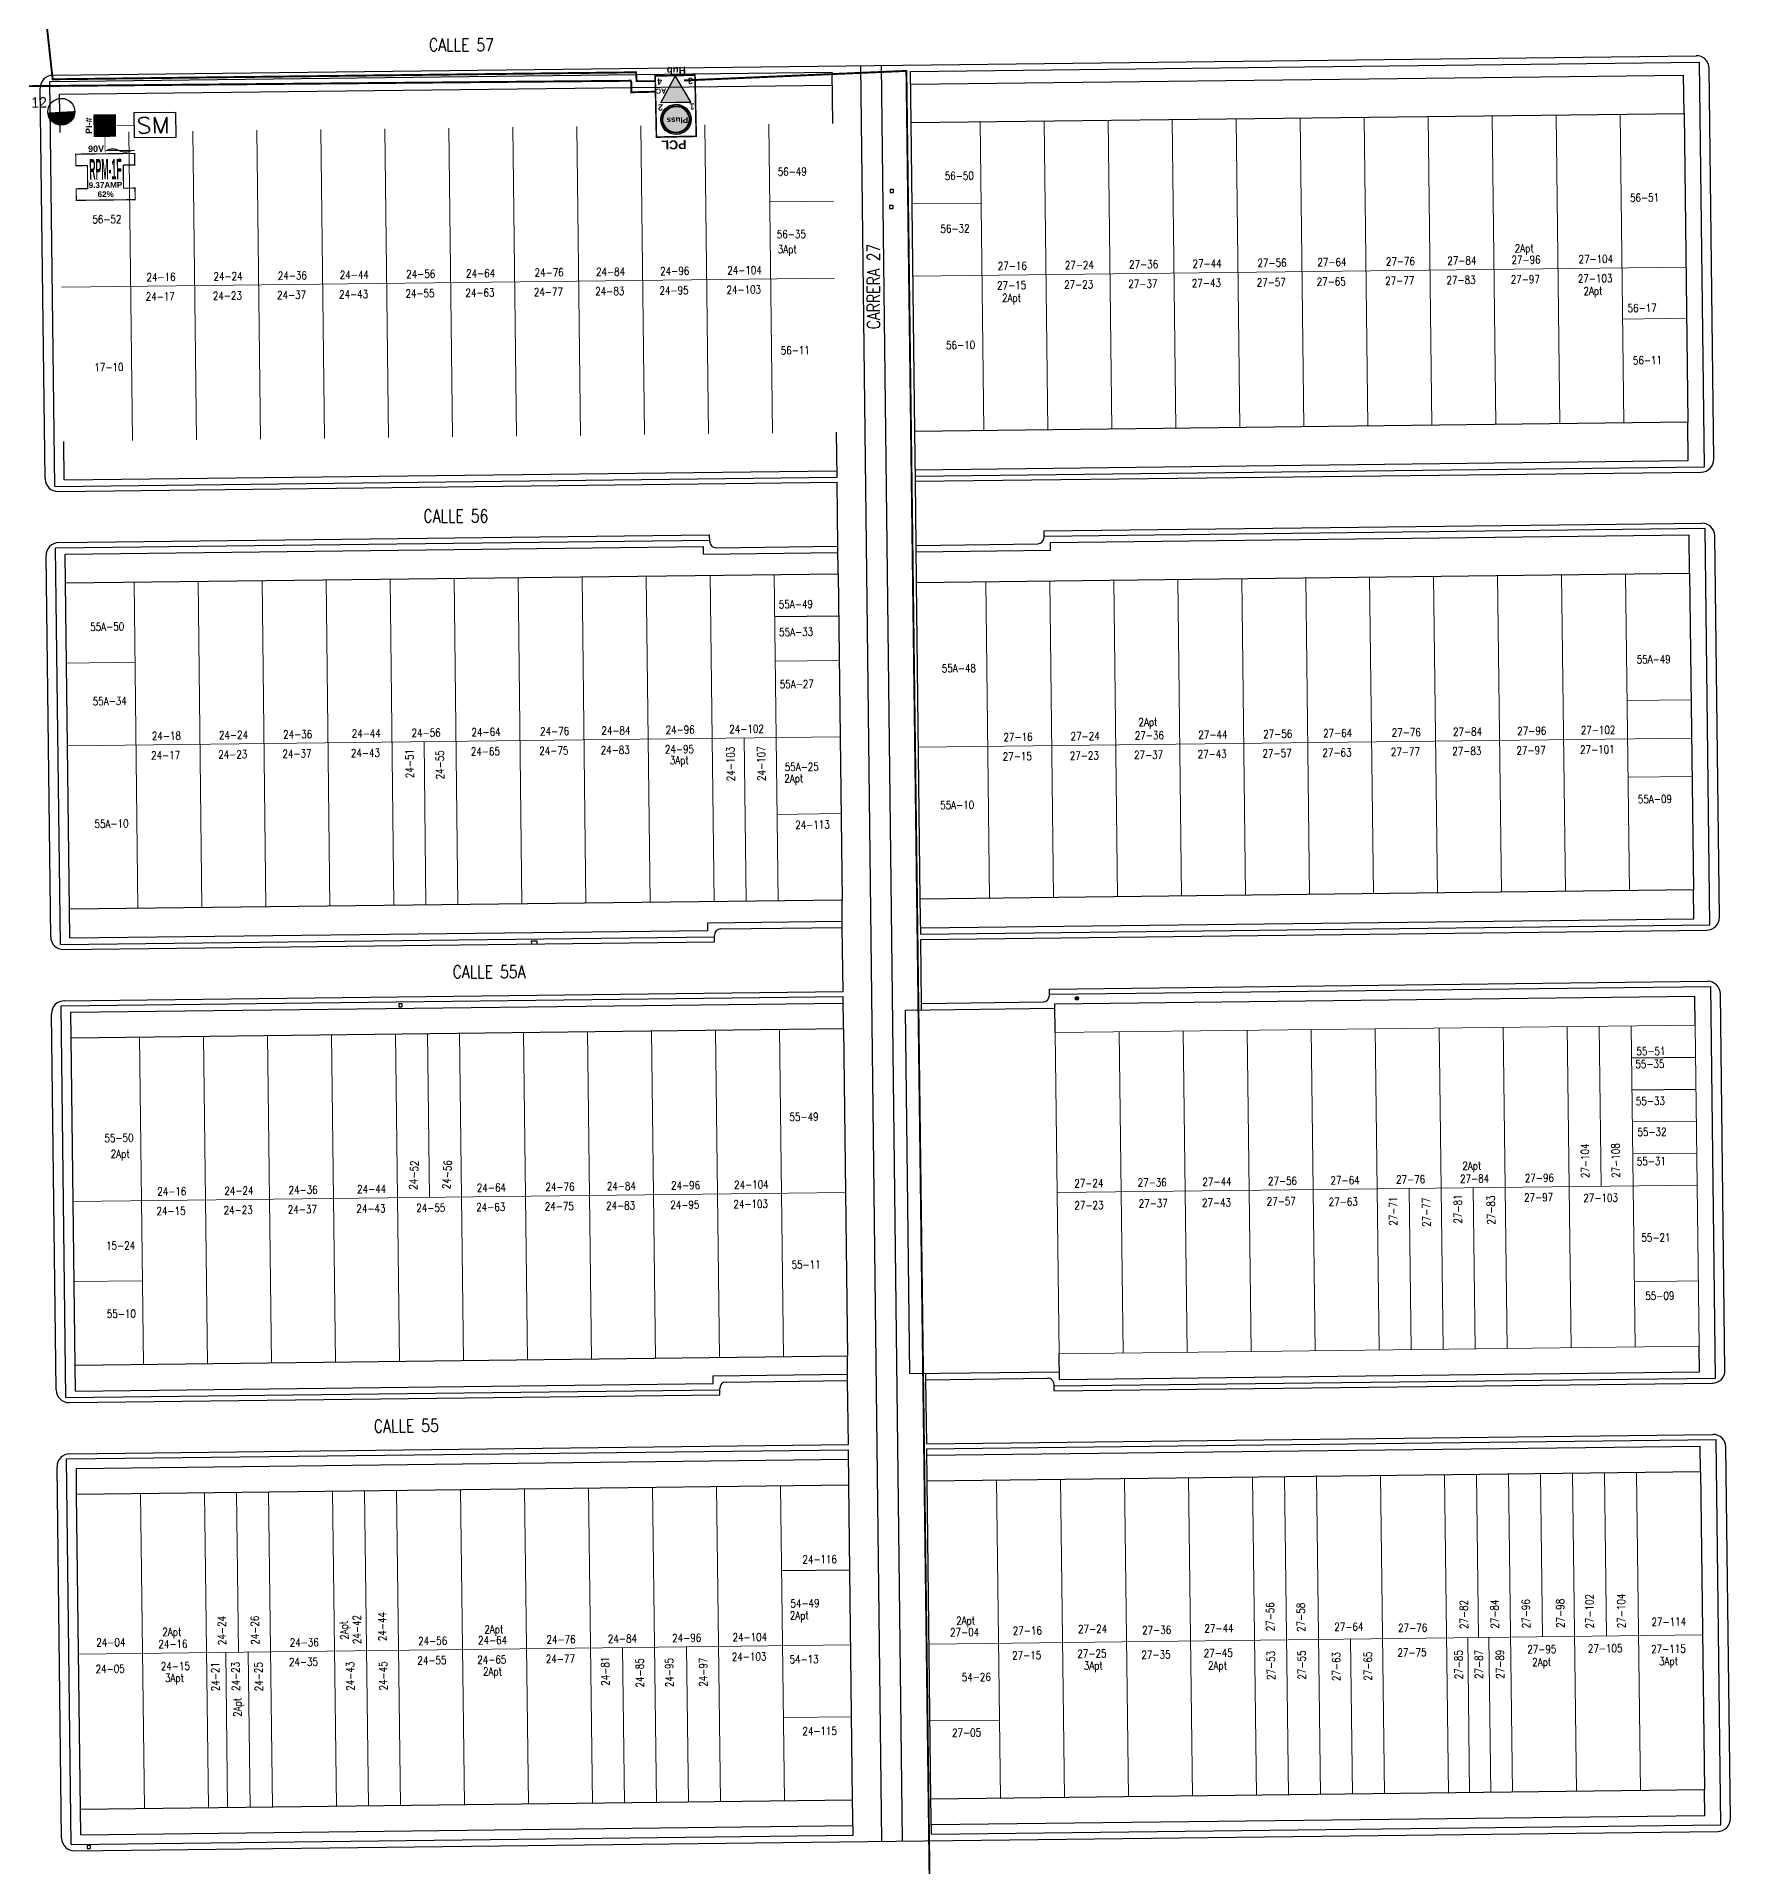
# Model space of a CAD drawing. Header units: millimetres. Extents: x 1022434 to 1024646, y 1272610 to 1274311.
# Drawn here: x 1024056.8 to 1024321.4, y 1273112.5 to 1273398.4 of the extents above; entities that cross this region are included whole.
import ezdxf
from ezdxf.enums import TextEntityAlignment as Align

# ---------------------------------------------------------------- set-up
doc = ezdxf.new("R2010")
doc.units = ezdxf.units.MM
doc.header["$MEASUREMENT"] = 0
doc.linetypes.add('ACAD_ISO12W100', pattern=[21, 12, -3, 0, -3, 0, -3])
for name, color, linetype, lineweight in [('CAB_AER_500', 3, 'Continuous', 25), ('NOMENCLATURA', 23, 'Continuous', 0), ('Planimetria_Varios', 251, 'Continuous', 0), ('RO_CLARO', 2, 'Continuous', 25)]:
    doc.layers.add(name, color=color, linetype=linetype, lineweight=lineweight)
for name, color, linetype in [('DISP_ACOP', 7, 'Continuous'), ('DISP_FUENTE', 7, 'Continuous'), ('NOMEN', 251, 'Continuous'), ('PLANIMETRIA', 8, 'Continuous')]:
    doc.layers.add(name, color=color, linetype=linetype)
doc.layers.add('LOGO_CLARO', color=7, linetype='Continuous', true_color=0xe00000)
doc.styles.add('ARIAL', font='')
doc.styles.add('CALLE', font='simplex.shx', dxfattribs={"width": 0.8, "height": 2})
doc.styles.add('NOMEN', font='simplex.shx', dxfattribs={"width": 0.8, "height": 1.25})
doc.styles.add('ROMANS', font='ROMANS.shx', dxfattribs={"height": 5})
doc.styles.add('style1', font='')
doc.styles.get('ARIAL').set_extended_font_data('Arial', bold=True)
doc.styles.get('style1').set_extended_font_data('Arial Rounded MT Bold')

# ---------------------------------------------------------------- blocks, each defined once
blk = doc.blocks.new('ARBOL')
for p, q in [((-0.2, -0.19), (0.2, 0.19)), ((0.19, -0.2), (-0.19, 0.2))]:
    blk.add_line(p, q)
blk.add_circle((0, 0), 0.275)
blk = doc.blocks.new('CAJA')
for p, q in [((-0.24, 0.25), (-0.24, -0.25)), ((-0.24, 0.25), (0.26, 0.25)), ((0.26, 0.25), (0.26, -0.25)), ((-0.24, -0.25), (0.26, -0.25))]:
    blk.add_line(p, q)
blk = doc.blocks.new('ALCANTAR')
for p, q in [((0, 0.5), (0, 0)), ((0, 0.5), (0.85, 0.5)), ((0.85, 0.5), (0.85, 0))]:
    blk.add_line(p, q)
blk = doc.blocks.new('RO_CLARO')
at = {"layer": 'LOGO_CLARO'}
h = blk.add_hatch(color=5, dxfattribs=at)
edge = h.paths.add_edge_path()
edge.add_arc((3.11, 6.86), 2.04, 0, 360)
at = {"layer": 'RO_CLARO'}
h = blk.add_hatch(color=2, dxfattribs=at)
edge = h.paths.add_edge_path()
edge.add_ellipse((3.11, 6.86), major_axis=(-1.67, 1.67), ratio=1, start_angle=0, end_angle=360)
edge = h.paths.add_edge_path(flags=16)
edge.add_ellipse((3.11, 6.86), major_axis=(-1.52, 1.52), ratio=1, start_angle=0, end_angle=360)
blk.add_hatch(color=253, dxfattribs=at).paths.add_polyline_path([(3.08, 4.24), (0.73, 4.24), (3.11, 0.12), (5.43, 4.24)])
at = {"layer": 'LOGO_CLARO', "color": 5}
for major_axis in [(-1.52, 1.52), (-1.44, 1.44)]:
    blk.add_ellipse((3.11, 6.86), major_axis=major_axis, ratio=1, start_param=-0.783211, end_param=5.499974, dxfattribs=at)
at = {"layer": 'RO_CLARO', "color": 12, "true_color": 0xe00000}
for p, q in [((3.11, 0.12), (0.73, 4.24)), ((0.73, 4.24), (3.08, 4.24)), ((3.08, 4.24), (5.43, 4.24)), ((5.43, 4.24), (3.11, 0.12))]:
    blk.add_line(p, q, dxfattribs=at)
at = {"layer": 'RO_CLARO', "color": 2, "const_width": 0.25}
blk.add_lwpolyline([(6.22, 0), (6.22, 9.56), (0, 9.56), (0, 0)], close=True, dxfattribs=at)
at = {"layer": 'RO_CLARO', "color": 2, "const_width": 0.05}
blk.add_lwpolyline([(5.43, 4.24), (0.73, 4.24), (3.11, 0.12), (5.43, 4.24)], dxfattribs=at)
at = {"layer": 'RO_CLARO', "color": 5}
blk.add_circle((3.11, 6.86), 2.15, dxfattribs=at)
blk.add_ellipse((3.11, 6.86), major_axis=(-1.67, 1.67), ratio=1, start_param=-0.783211, end_param=5.499974, dxfattribs=at)
at = {"char_height": 1, "width": 0.8851, "attachment_point": 2, "style": 'style1'}
for s, insert in [('1', (0.56, 5.41)), ('2', (5.5, 5.43)), ('3', (0.73, 1.39)), ('4', (5.54, 1.39))]:
    blk.add_mtext(s, dxfattribs=dict(at, insert=insert))
at = {"layer": 'LOGO_CLARO', "color": 2, "linetype": 'ACAD_ISO12W100', "style": 'ARIAL'}
blk.add_text('Pluss', height=0.899, rotation=0.1661, dxfattribs=at).set_placement((1.22, 6.54))
at = {"layer": 'RO_CLARO', "color": 2, "style": 'ARIAL'}
blk.add_attdef('NODO', (0.46, 10.11), '', height=1.4, dxfattribs=at)
at = {"layer": 'RO_CLARO', "color": 12, "style": 'style1'}
for p in [(0.88, 1.98), (5.34, 1.98)]:
    blk.add_attdef('AC', text='', height=0.8, dxfattribs=at).set_placement(p, align=Align.CENTER)
at = {"layer": 'RO_CLARO', "color": 12, "style": 'ARIAL'}
blk.add_attdef('HUB', text='', height=1.1, rotation=0.1253, dxfattribs=at).set_placement((3.12, -1.33), align=Align.CENTER)
blk = doc.blocks.new('FUENTE 90V')
at = {"layer": 'DISP_FUENTE', "color": 0}
blk.add_lwpolyline([(11.11, 0.17), (4.56, 0.17), (4.56, -3.69), (11.11, -3.69)], close=True, dxfattribs=at)
at = {"layer": 'DISP_FUENTE', "const_width": 0.1}
for points in [[(1.76, -1.76), (4.56, -1.76)], [(0.01, -3.51), (0.01, -6.16)]]:
    blk.add_lwpolyline(points, dxfattribs=at)
at = {"layer": 'DISP_FUENTE'}
blk.add_lwpolyline([(0.18, -5.65, -0.247757), (2.2, -5.65, 0.247757), (4.21, -5.65)], format="xyb", dxfattribs=at)
blk.add_lwpolyline([(0.18, -5.65), (4.61, -5.65)], dxfattribs=at)
at = {"layer": 'DISP_FUENTE', "const_width": 0.184}
blk.add_lwpolyline([(-4.59, -6.16), (4.61, -6.16), (4.61, -7.96), (2.81, -7.96), (2.81, -11.57), (4.61, -11.57), (4.61, -13.38), (-4.59, -13.38), (-4.59, -11.57), (-2.79, -11.57), (-2.79, -7.96), (-4.59, -7.96)], close=True, dxfattribs=at)
at = {"layer": 'DISP_FUENTE', "color": 0}
blk.add_solid([(-1.76, -3.52), (-1.76, 0), (1.76, -3.52), (1.76, 0)], dxfattribs=at)
at = {"layer": 'DISP_FUENTE', "color": 0, "style": 'ROMANS', "width": 1.095422}
blk.add_text('SM', height=2.5, dxfattribs=at).set_placement((4.95, -3.04), (10.16, -3.04), align=Align.FIT)
at = {"layer": 'DISP_FUENTE', "color": 5, "style": 'ARIAL'}
blk.add_attdef('ID_INSERTOR_POTENCIA', text='', height=1, rotation=90, dxfattribs=at).set_placement((-2, -1.76), align=Align.CENTER)
at = {"layer": 'DISP_FUENTE', "color": 0, "style": 'ARIAL'}
blk.add_attdef('VOLTAJE_FUENTE', text='', height=1, dxfattribs=at).set_placement((-0.16, -5.85), align=Align.RIGHT)
at = {"layer": 'DISP_FUENTE', "color": 0, "style": 'ARIAL', "width": 0.253895}
blk.add_attdef('NOMBRE', text='', height=3.2, dxfattribs=at).set_placement((-2.5, -10.17), (2.54, -10.17), align=Align.FIT)
at = {"layer": 'DISP_FUENTE', "color": 0, "style": 'ARIAL'}
for tag, p in [('LOAD', (-0.01, -11.04)), ('%', (0.01, -12.48))]:
    blk.add_attdef(tag, text='', height=0.9, dxfattribs=at).set_placement(p, align=Align.MIDDLE_CENTER)
at = {"layer": 'DISP_FUENTE', "color": 0, "style": 'ARIAL', "flags": 1}
blk.add_attdef('DIRECCION', text='', height=0.75, dxfattribs=at).set_placement((0.01, -13.99), align=Align.MIDDLE_CENTER)
blk.add_attdef('UBICACION', text='', height=0.75, dxfattribs=at).set_placement((0.01, -14.86), align=Align.MIDDLE)
blk = doc.blocks.new('acoplador')
at = {"color": 0, "const_width": 2.1}
blk.add_lwpolyline([(0, -1.05, 1), (0, 1.05, 1)], format="xyb", dxfattribs=at)
at = {"color": 0}
blk.add_circle((0, 0), 2.1, dxfattribs=at)
blk.add_attdef('DC-VAL', (2.69, 0.46), '', height=1.64, dxfattribs=at)

msp = doc.modelspace()

# ---------------------------------------------------------------- linework, layer by layer
at = {"layer": 'CAB_AER_500', "const_width": 0.3}
for points in [[(1024153.46, 1273391.42), (1024150.52, 1273391.42), (1024150.44, 1273392.8), (1024059.28, 1273391.71), (1024057.7, 1273406.08), (1024057.39, 1273462.15), (1024046.88, 1273474.77)], [(1023776.51, 1273388.14), (1024149.67, 1273391.48)], [(1024149.67, 1273391.48), (1024149.71, 1273389.68), (1024153.36, 1273389.77)], [(1024193.88, 1273025.57), (1024193.79, 1273027.92), (1024197.35, 1273027.97), (1024192.67, 1273393.02), (1024157.91, 1273391.53)]]:
    msp.add_lwpolyline(points, dxfattribs=at)
at = {"layer": 'PLANIMETRIA', "linetype": 'Continuous'}
for p, q in [((1024059.33, 1273392.36), (1024316.07, 1273395.4)), ((1024193.32, 1273392.95), (1024316.58, 1273394.4)), ((1024317.35, 1273331.16), (1024316.58, 1273394.4)), ((1024058.84, 1273391.36), (1024181.08, 1273392.8)), ((1024059.61, 1273328.11), (1024058.84, 1273391.36)), ((1024181.17, 1273384.8), (1024181.08, 1273392.8)), ((1024188.85, 1273116.44), (1024185.57, 1273393.86)), ((1024192.08, 1273116.48), (1024188.8, 1273393.89)), ((1024193.41, 1273384.95), (1024193.32, 1273392.95)), ((1024193.34, 1273390.95), (1024314.1, 1273392.37)), ((1024314.18, 1273386.37), (1024314.1, 1273392.37)), ((1024318.83, 1273332.38), (1024318.09, 1273393.42)), ((1024058.1, 1273329.29), (1024057.35, 1273390.34)), ((1024060.37, 1273389.37), (1024181.1, 1273390.8)), ((1024060.44, 1273383.38), (1024060.37, 1273389.37)), ((1024314.84, 1273332.13), (1024314.76, 1273338.13)), ((1024061.1, 1273329.13), (1024061.03, 1273335.13)), ((1024181.83, 1273329.56), (1024181.74, 1273336.56)), ((1024194.07, 1273328.9), (1024193.98, 1273336.7)), ((1024194.05, 1273330.7), (1024314.84, 1273332.13)), ((1024059.61, 1273328.11), (1024181.83, 1273329.56)), ((1024060.12, 1273327.32), (1024181.84, 1273328.76)), ((1024061.1, 1273329.13), (1024181.81, 1273330.56)), ((1024181.95, 1273318.76), (1024181.84, 1273328.76)), ((1024194.06, 1273329.7), (1024317.35, 1273331.16)), ((1024194.07, 1273328.9), (1024316.86, 1273330.35)), ((1024194.19, 1273318.9), (1024194.07, 1273328.9)), ((1024060.22, 1273319.32), (1024161.93, 1273320.52)), ((1024161.94, 1273319.52), (1024161.93, 1273320.52)), ((1024214.17, 1273321.14), (1024316.96, 1273322.35)), ((1024214.17, 1273320.34), (1024317.47, 1273321.56)), ((1024214.18, 1273320.14), (1024214.17, 1273321.14)), ((1024215.19, 1273319.35), (1024314.98, 1273320.53)), ((1024315.05, 1273314.53), (1024314.98, 1273320.53)), ((1024318.22, 1273259.59), (1024317.47, 1273321.56)), ((1024319.7, 1273260.81), (1024318.98, 1273320.38)), ((1024058.97, 1273257.73), (1024058.24, 1273317.3)), ((1024059.73, 1273318.51), (1024161.94, 1273319.72)), ((1024060.48, 1273256.54), (1024059.73, 1273318.51)), ((1024061.24, 1273317.53), (1024160.95, 1273318.71)), ((1024061.29, 1273313.03), (1024061.24, 1273317.53)), ((1024160.97, 1273317.51), (1024160.95, 1273318.71)), ((1024160.97, 1273317.51), (1024181.97, 1273317.76)), ((1024162.95, 1273318.53), (1024181.95, 1273318.76)), ((1024182, 1273314.46), (1024181.95, 1273318.76)), ((1024194.19, 1273318.9), (1024213.19, 1273319.13)), ((1024194.26, 1273313.1), (1024194.19, 1273318.9)), ((1024194.2, 1273317.9), (1024215.2, 1273318.15)), ((1024215.2, 1273318.15), (1024215.19, 1273319.35)), ((1024172.08, 1273307.78), (1024182.08, 1273307.9)), ((1024182.66, 1273259.19), (1024182.61, 1273263.49)), ((1024194.91, 1273258.13), (1024194.84, 1273263.63)), ((1024315.71, 1273260.56), (1024315.65, 1273265.06)), ((1024061.97, 1273257.56), (1024061.91, 1273262.06)), ((1024161.65, 1273259.94), (1024182.65, 1273260.19)), ((1024161.66, 1273258.74), (1024161.65, 1273259.94)), ((1024194.9, 1273259.13), (1024315.71, 1273260.56)), ((1024060.48, 1273256.54), (1024162.67, 1273257.75)), ((1024060.99, 1273255.75), (1024162.68, 1273256.95)), ((1024061.97, 1273257.56), (1024161.66, 1273258.74)), ((1024162.68, 1273256.95), (1024162.67, 1273257.95)), ((1024163.66, 1273258.96), (1024182.66, 1273259.19)), ((1024182.78, 1273249.19), (1024182.66, 1273259.19)), ((1024194.91, 1273258.13), (1024318.22, 1273259.59)), ((1024194.92, 1273257.33), (1024317.73, 1273258.78)), ((1024195.04, 1273247.33), (1024194.92, 1273257.33)), ((1024060.6, 1273246.94), (1024182.79, 1273248.39)), ((1024061.09, 1273247.75), (1024182.78, 1273249.19)), ((1024182.84, 1273243.39), (1024182.79, 1273248.39)), ((1024215.01, 1273249.57), (1024317.83, 1273250.79)), ((1024215.02, 1273248.57), (1024215.01, 1273249.57)), ((1024215.02, 1273248.77), (1024318.34, 1273249.99)), ((1024215.86, 1273247.28), (1024315.85, 1273248.46)), ((1024315.91, 1273243.96), (1024315.85, 1273248.46)), ((1024319.08, 1273188.81), (1024318.34, 1273249.99)), ((1024320.57, 1273190.03), (1024319.85, 1273248.81)), ((1024059.83, 1273186.94), (1024059.11, 1273245.73)), ((1024061.34, 1273185.76), (1024060.6, 1273246.94)), ((1024062.11, 1273245.96), (1024182.8, 1273247.39)), ((1024062.16, 1273241.96), (1024062.11, 1273245.96)), ((1024192.55, 1273246.3), (1024215.87, 1273246.58)), ((1024193.22, 1273189.52), (1024192.55, 1273246.3)), ((1024195.04, 1273247.33), (1024214.04, 1273247.56)), ((1024195.05, 1273246.33), (1024195.04, 1273247.33)), ((1024215.92, 1273242.78), (1024215.86, 1273247.28)), ((1024305.97, 1273238.84), (1024315.97, 1273238.96)), ((1024306.03, 1273233.84), (1024316.03, 1273233.96)), ((1024183.49, 1273188.41), (1024183.45, 1273192.21)), ((1024216.57, 1273188.6), (1024216.53, 1273192.6)), ((1024316.57, 1273189.78), (1024316.52, 1273193.78)), ((1024062.83, 1273186.78), (1024062.78, 1273190.78)), ((1024162.48, 1273189.16), (1024183.48, 1273189.41)), ((1024162.5, 1273187.96), (1024162.48, 1273189.16)), ((1024164.5, 1273188.18), (1024183.49, 1273188.41)), ((1024183.61, 1273178.41), (1024183.49, 1273188.41)), ((1024193.22, 1273189.52), (1024216.56, 1273189.8)), ((1024195.73, 1273188.55), (1024195.72, 1273189.55)), ((1024195.73, 1273188.55), (1024214.73, 1273188.78)), ((1024195.85, 1273178.55), (1024195.73, 1273188.55)), ((1024215.74, 1273187.59), (1024319.08, 1273188.81)), ((1024216.57, 1273188.6), (1024316.57, 1273189.78)), ((1024061.34, 1273185.76), (1024163.51, 1273186.97)), ((1024061.85, 1273184.97), (1024163.52, 1273186.17)), ((1024062.83, 1273186.78), (1024162.5, 1273187.96)), ((1024163.52, 1273186.17), (1024163.51, 1273187.17)), ((1024215.75, 1273186.79), (1024215.74, 1273187.79)), ((1024215.75, 1273186.79), (1024318.59, 1273188)), ((1024195.85, 1273178.55), (1024318.69, 1273180)), ((1024061.46, 1273176.16), (1024183.62, 1273177.61)), ((1024061.95, 1273176.97), (1024183.61, 1273178.41)), ((1024183.69, 1273172.11), (1024183.62, 1273177.61)), ((1024195.86, 1273177.75), (1024226.23, 1273178.11)), ((1024195.92, 1273172.75), (1024195.86, 1273177.75)), ((1024195.87, 1273176.75), (1024316.71, 1273178.18)), ((1024226.23, 1273178.11), (1024319.2, 1273179.21)), ((1024316.76, 1273174.18), (1024316.71, 1273178.18)), ((1024319.93, 1273118.99), (1024319.2, 1273179.21)), ((1024321.42, 1273120.01), (1024320.71, 1273178.03)), ((1024060.68, 1273116.92), (1024059.97, 1273174.94)), ((1024062.19, 1273115.94), (1024061.46, 1273176.16)), ((1024062.98, 1273174.68), (1024183.64, 1273176.11)), ((1024063.03, 1273170.68), (1024062.98, 1273174.68)), ((1024063.03, 1273170.68), (1024183.69, 1273172.11)), ((1024184.27, 1273122.89), (1024183.69, 1273172.11)), ((1024063.62, 1273121.46), (1024063.03, 1273170.68)), ((1024173.18, 1273158.72), (1024183.84, 1273158.84)), ((1024063.62, 1273121.46), (1024184.27, 1273122.89)), ((1024184.33, 1273117.39), (1024184.27, 1273122.89)), ((1024196.57, 1273117.53), (1024196.51, 1273123.03)), ((1024317.41, 1273120.46), (1024317.36, 1273124.46)), ((1024063.67, 1273117.46), (1024063.62, 1273121.46)), ((1024196.55, 1273119.03), (1024317.41, 1273120.46)), ((1024062.19, 1273115.94), (1024184.33, 1273117.39)), ((1024062.7, 1273114.95), (1024319.44, 1273117.98)), ((1024063.67, 1273117.46), (1024184.32, 1273118.89)), ((1024196.57, 1273117.53), (1024319.93, 1273118.99))]:
    msp.add_line(p, q, dxfattribs=at)
for points in [[(1024193.98, 1273336.7), (1024193.41, 1273384.95), (1024314.18, 1273386.37), (1024314.76, 1273338.13)], [(1024061.91, 1273262.06), (1024061.29, 1273313.03), (1024182, 1273314.46), (1024182.61, 1273263.49)], [(1024194.84, 1273263.63), (1024194.26, 1273313.1), (1024315.05, 1273314.53), (1024315.65, 1273265.06)], [(1024062.78, 1273190.78), (1024062.16, 1273241.96), (1024182.84, 1273243.39), (1024183.45, 1273192.21)], [(1024196.51, 1273123.03), (1024195.92, 1273172.75), (1024316.76, 1273174.18), (1024317.36, 1273124.46)]]:
    msp.add_lwpolyline(points, close=True, dxfattribs=at)
for centre, radius, start, end in [((1024316.09, 1273393.4), 2, 0.6966, 90.6773), ((1024059.35, 1273390.36), 2, 90.6773, 180.6966), ((1024316.83, 1273332.35), 2, 270.6773, 0.6966), ((1024060.1, 1273329.32), 2, 180.6966, 270.6773), ((1024213.18, 1273320.13), 1, 270.6773, 0.6773), ((1024316.98, 1273320.35), 2, 0.6966, 90.6773), ((1024060.24, 1273317.32), 2, 90.6773, 180.6966), ((1024162.94, 1273319.53), 1, 180.6773, 270.6773), ((1024317.7, 1273260.78), 2, 270.6773, 0.6966), ((1024060.97, 1273257.75), 2, 180.6966, 270.6773), ((1024163.67, 1273257.96), 1, 90.6773, 180.6773), ((1024214.02, 1273248.56), 1, 270.6773, 0.6773), ((1024317.85, 1273248.79), 2, 0.6966, 90.6773), ((1024061.11, 1273245.75), 2, 90.6773, 180.6966), ((1024214.74, 1273187.78), 1, 0.6773, 90.6773), ((1024318.57, 1273190), 2, 270.6773, 0.6966), ((1024061.83, 1273186.97), 2, 180.6966, 270.6773), ((1024164.51, 1273187.18), 1, 90.6773, 180.6773), ((1024318.71, 1273178), 2, 0.6966, 90.6773), ((1024318.71, 1273178), 2, 0.6966, 90.6773), ((1024061.97, 1273174.97), 2, 90.6773, 180.6966), ((1024319.42, 1273119.98), 2, 270.6773, 0.6966), ((1024062.68, 1273116.95), 2, 180.6966, 270.6773)]:
    msp.add_arc(centre, radius, start, end, dxfattribs=at)
at = {"layer": 'Planimetria_Varios', "linetype": 'Continuous'}
for p, q in [((1024244.77, 1273337.3), (1024244.18, 1273385.55)), ((1024254.77, 1273337.42), (1024254.18, 1273385.67)), ((1024264.77, 1273337.54), (1024264.18, 1273385.78)), ((1024274.77, 1273337.66), (1024274.18, 1273385.9)), ((1024284.77, 1273337.78), (1024284.18, 1273386.02)), ((1024294.77, 1273337.89), (1024294.18, 1273386.14)), ((1024304.76, 1273338.01), (1024304.18, 1273386.26)), ((1024071.75, 1273335.26), (1024071.18, 1273383.5)), ((1024081.75, 1273335.38), (1024081.18, 1273383.62)), ((1024091.75, 1273335.49), (1024091.18, 1273383.74)), ((1024101.75, 1273335.61), (1024101.18, 1273383.86)), ((1024111.75, 1273335.73), (1024111.18, 1273383.98)), ((1024121.75, 1273335.85), (1024121.18, 1273384.09)), ((1024131.75, 1273335.97), (1024131.18, 1273384.21)), ((1024141.75, 1273336.08), (1024141.18, 1273384.33)), ((1024151.75, 1273336.2), (1024151.17, 1273384.45)), ((1024161.74, 1273336.32), (1024161.17, 1273384.57)), ((1024171.74, 1273336.44), (1024171.17, 1273384.68)), ((1024204.77, 1273336.83), (1024204.19, 1273385.07)), ((1024214.77, 1273336.95), (1024214.18, 1273385.19)), ((1024224.77, 1273337.07), (1024224.18, 1273385.31)), ((1024234.77, 1273337.18), (1024234.18, 1273385.43)), ((1024171.32, 1273372.54), (1024181.32, 1273372.65)), ((1024193.56, 1273372.26), (1024204.34, 1273372.38)), ((1024060.73, 1273359.23), (1024181.46, 1273360.66)), ((1024193.69, 1273360.95), (1024314.47, 1273362.38)), ((1024304.57, 1273354.26), (1024314.56, 1273354.38)), ((1024152.61, 1273263.13), (1024152.01, 1273314.1)), ((1024162.61, 1273263.25), (1024162.01, 1273314.22)), ((1024172.61, 1273263.37), (1024172, 1273314.34)), ((1024275.66, 1273264.59), (1024275.05, 1273314.06)), ((1024285.65, 1273264.71), (1024285.05, 1273314.18)), ((1024295.65, 1273264.82), (1024295.05, 1273314.3)), ((1024305.65, 1273264.94), (1024305.05, 1273314.41)), ((1024072.61, 1273262.19), (1024072.01, 1273313.16)), ((1024082.61, 1273262.31), (1024082.01, 1273313.28)), ((1024092.61, 1273262.42), (1024092.01, 1273313.4)), ((1024102.61, 1273262.54), (1024102.01, 1273313.51)), ((1024112.61, 1273262.66), (1024112.01, 1273313.63)), ((1024122.61, 1273262.78), (1024122.01, 1273313.75)), ((1024132.61, 1273262.9), (1024132.01, 1273313.87)), ((1024142.61, 1273263.02), (1024142.01, 1273313.99)), ((1024205.66, 1273263.76), (1024205.06, 1273313.23)), ((1024215.66, 1273263.88), (1024215.06, 1273313.35)), ((1024225.66, 1273264), (1024225.06, 1273313.47)), ((1024235.66, 1273264.12), (1024235.06, 1273313.59)), ((1024245.66, 1273264.23), (1024245.06, 1273313.7)), ((1024255.66, 1273264.35), (1024255.06, 1273313.82)), ((1024265.66, 1273264.47), (1024265.05, 1273313.94)), ((1024061.45, 1273300.51), (1024072.16, 1273300.64)), ((1024172.17, 1273300.78), (1024182.16, 1273300.9)), ((1024305.29, 1273294.66), (1024315.28, 1273294.78)), ((1024061.6, 1273287.56), (1024182.31, 1273288.99)), ((1024167.61, 1273263.31), (1024167.31, 1273288.81)), ((1024194.56, 1273287.36), (1024315.36, 1273288.78)), ((1024117.61, 1273262.72), (1024117.31, 1273288.22)), ((1024305.44, 1273282.67), (1024315.43, 1273282.78)), ((1024172.45, 1273276.87), (1024182.45, 1273276.99)), ((1024118.15, 1273217.04), (1024117.85, 1273242.62)), ((1024123.45, 1273191.5), (1024122.85, 1273242.68)), ((1024133.45, 1273191.61), (1024132.85, 1273242.8)), ((1024143.45, 1273191.73), (1024142.85, 1273242.92)), ((1024153.45, 1273191.85), (1024152.85, 1273243.03)), ((1024163.45, 1273191.97), (1024162.85, 1273243.15)), ((1024173.45, 1273192.09), (1024172.85, 1273243.27)), ((1024226.53, 1273192.72), (1024225.92, 1273242.9)), ((1024236.52, 1273192.83), (1024235.91, 1273243.02)), ((1024246.52, 1273192.95), (1024245.91, 1273243.13)), ((1024256.52, 1273193.07), (1024255.91, 1273243.25)), ((1024266.52, 1273193.19), (1024265.91, 1273243.37)), ((1024276.52, 1273193.31), (1024275.91, 1273243.49)), ((1024286.52, 1273193.42), (1024285.91, 1273243.61)), ((1024296.52, 1273193.54), (1024295.91, 1273243.73)), ((1024301.21, 1273218.79), (1024300.91, 1273243.79)), ((1024306.52, 1273193.66), (1024305.91, 1273243.84)), ((1024073.46, 1273190.91), (1024072.85, 1273242.09)), ((1024083.46, 1273191.02), (1024082.85, 1273242.21)), ((1024093.46, 1273191.14), (1024092.85, 1273242.33)), ((1024103.45, 1273191.26), (1024102.85, 1273242.44)), ((1024113.45, 1273191.38), (1024112.85, 1273242.56)), ((1024306.09, 1273228.85), (1024316.09, 1273228.96)), ((1024306.15, 1273223.85), (1024316.15, 1273223.96)), ((1024062.47, 1273216.38), (1024183.15, 1273217.8)), ((1024216.21, 1273217.78), (1024316.2, 1273218.96)), ((1024271.52, 1273193.25), (1024271.22, 1273218.43)), ((1024281.52, 1273193.37), (1024281.22, 1273218.55)), ((1024062.62, 1273203.88), (1024073.3, 1273204)), ((1024306.4, 1273203.85), (1024316.4, 1273203.97)), ((1024302.07, 1273148.5), (1024301.76, 1273174)), ((1024307.36, 1273124.34), (1024306.76, 1273174.06)), ((1024103.62, 1273121.93), (1024103.02, 1273171.15)), ((1024108.62, 1273121.99), (1024108.02, 1273171.21)), ((1024113.62, 1273122.05), (1024113.02, 1273171.27)), ((1024123.62, 1273122.17), (1024123.02, 1273171.39)), ((1024133.62, 1273122.29), (1024133.02, 1273171.51)), ((1024143.62, 1273122.41), (1024143.02, 1273171.63)), ((1024153.62, 1273122.52), (1024153.02, 1273171.74)), ((1024163.62, 1273122.64), (1024163.02, 1273171.86)), ((1024173.62, 1273122.76), (1024173.02, 1273171.98)), ((1024207.37, 1273123.16), (1024206.77, 1273172.88)), ((1024217.37, 1273123.28), (1024216.76, 1273173)), ((1024227.37, 1273123.4), (1024226.76, 1273173.12)), ((1024237.37, 1273123.51), (1024236.76, 1273173.23)), ((1024247.37, 1273123.63), (1024246.76, 1273173.35)), ((1024252.37, 1273123.69), (1024251.76, 1273173.41)), ((1024257.37, 1273123.75), (1024256.76, 1273173.47)), ((1024267.37, 1273123.87), (1024266.76, 1273173.59)), ((1024277.36, 1273123.99), (1024276.76, 1273173.71)), ((1024282.07, 1273148.27), (1024281.76, 1273173.77)), ((1024287.36, 1273124.1), (1024286.76, 1273173.83)), ((1024292.07, 1273148.39), (1024291.76, 1273173.88)), ((1024297.36, 1273124.22), (1024296.76, 1273173.94)), ((1024073.62, 1273121.58), (1024073.02, 1273170.8)), ((1024083.62, 1273121.7), (1024083.02, 1273170.92)), ((1024088.33, 1273145.98), (1024088.02, 1273170.98)), ((1024093.62, 1273121.81), (1024093.02, 1273171.04)), ((1024196.22, 1273147.25), (1024317.07, 1273148.68)), ((1024280.66, 1273124.03), (1024280.37, 1273148.25)), ((1024283.96, 1273124.06), (1024283.67, 1273148.29)), ((1024063.33, 1273145.68), (1024183.98, 1273147.11)), ((1024086.62, 1273121.73), (1024086.33, 1273145.95)), ((1024090.12, 1273121.77), (1024089.83, 1273146)), ((1024148.62, 1273122.46), (1024148.32, 1273146.69)), ((1024158.62, 1273122.58), (1024158.32, 1273146.81)), ((1024262.37, 1273123.81), (1024262.07, 1273148.03)), ((1024173.46, 1273135.75), (1024184.12, 1273135.87)), ((1024196.36, 1273135.25), (1024207.22, 1273135.38))]:
    msp.add_line(p, q, dxfattribs=at)
msp.add_lwpolyline([(1024216.53, 1273192.6), (1024215.92, 1273242.78), (1024315.91, 1273243.96), (1024316.52, 1273193.78)], close=True, dxfattribs=at)

# ---------------------------------------------------------------- block references
at = {"layer": 'DISP_ACOP'}
ref = msp.add_blockref('acoplador', (1024060.64, 1273386.63), dxfattribs=dict(at, rotation=273.191140005459))
ref.add_attrib('DC-VAL', '12', (1024055.95, 1273387.26), dxfattribs={"layer": '0', "color": 0, "height": 1.639, "rotation": 0.6766})
at = {"layer": 'DISP_FUENTE', "color": 0, "lineweight": 13, "ltscale": 0.13}
ref = msp.add_blockref('FUENTE 90V', (1024067.4, 1273386.23), dxfattribs=dict(at, rotation=0.6971655985268632))
ref.add_attrib('NOMBRE', 'RPM-1F', dxfattribs={"color": 0, "ltscale": 0.13, "height": 3.2, "rotation": 0.6972, "style": 'ARIAL', "width": 0.303155}).set_placement((1024065.02, 1273376.03), (1024070.07, 1273376.09), align=Align.FIT)
ref.add_attrib('LOAD', '9.37AMP', dxfattribs={"color": 0, "ltscale": 0.13, "height": 0.9, "rotation": 0.6972, "style": 'ARIAL'}).set_placement((1024067.53, 1273375.2), align=Align.MIDDLE_CENTER)
ref.add_attrib('%', '62%', dxfattribs={"color": 0, "ltscale": 0.13, "height": 0.9, "rotation": 0.6972, "style": 'ARIAL'}).set_placement((1024067.56, 1273373.76), align=Align.MIDDLE_CENTER)
ref.add_attrib('VOLTAJE_FUENTE', '90V', dxfattribs={"color": 0, "ltscale": 0.13, "height": 1, "rotation": 0.6972, "style": 'ARIAL'}).set_placement((1024067.31, 1273380.38), align=Align.RIGHT)
ref.add_attrib('ID_INSERTOR_POTENCIA', 'PI-#', dxfattribs={"color": 5, "ltscale": 0.13, "height": 1, "rotation": 90.6972, "style": 'ARIAL'}).set_placement((1024065.43, 1273384.45), align=Align.CENTER)
at = {"layer": 'PLANIMETRIA', "linetype": 'Continuous'}
for name, p in [('CAJA', (1024190.36, 1273374.27)), ('CAJA', (1024190.27, 1273371.79)), ('ARBOL', (1024219.31, 1273248.14)), ('CAJA', (1024113.59, 1273247.07)), ('CAJA', (1024064.9, 1273115.57))]:
    msp.add_blockref(name, p, dxfattribs=at)
at = {"layer": 'PLANIMETRIA', "linetype": 'Continuous', "rotation": 0.6772690487850799}
msp.add_blockref('ALCANTAR', (1024134.07, 1273256.61), dxfattribs=at)
at = {"layer": 'RO_CLARO'}
ref = msp.add_blockref('RO_CLARO', (1024159.64, 1273392.36), dxfattribs=dict(at, rotation=181.1595205966162))
ref.add_attrib('NODO', 'PCL', (1024158.29, 1273382.21), dxfattribs={"color": 2, "height": 1.4, "rotation": 181.1595, "style": 'ARIAL'})
ref.add_attrib('HUB', 'Hub ', dxfattribs={"color": 5, "height": 1.1, "rotation": 181.2848, "style": 'ARIAL'}).set_placement((1024156.49, 1273393.63), align=Align.CENTER)
ref.add_attrib('AC', 'AC', dxfattribs={"color": 12, "height": 0.8, "rotation": 181.1595, "style": 'style1'}).set_placement((1024154.34, 1273390.27), align=Align.CENTER)

# ---------------------------------------------------------------- texts
at = {"layer": 'NOMEN', "linetype": 'Continuous', "style": 'NOMEN', "width": 0.8}
for s, rotation, p in [('56-49', 0.6773, (1024172.57, 1273376.64)), ('56-50', 0.6773, (1024198.67, 1273375.98)), ('56-51', 0.6773, (1024305.74, 1273372.58)), ('56-52', 0.6773, (1024065.49, 1273369.2)), ('56-32', 0.6773, (1024198, 1273367.73)), ('56-35', 0.6773, (1024172.43, 1273366.86)), ('3Apt', 0.6773, (1024172.58, 1273364.52)), ('2Apt', 0.6773, (1024287.73, 1273364.67)), ('27-16', 0.6773, (1024206.95, 1273361.91)), ('27-24', 0.6773, (1024217.43, 1273362.03)), ('27-36', 0.6773, (1024227.47, 1273362.15)), ('27-44', 0.6773, (1024237.39, 1273362.27)), ('27-56', 0.6773, (1024247.54, 1273362.39)), ('27-64', 0.6773, (1024256.89, 1273362.5)), ('27-76', 0.6773, (1024267.6, 1273362.62)), ('27-84', 0.6773, (1024277.19, 1273362.74)), ('27-96', 0.6773, (1024287.22, 1273362.86)), ('27-104', 0.6773, (1024297.7, 1273362.98)), ('24-16', 0.6773, (1024073.94, 1273360.16)), ('24-24', 0.6773, (1024084.42, 1273360.29)), ('24-36', 0.6773, (1024094.46, 1273360.4)), ('24-44', 0.6773, (1024104.14, 1273360.52)), ('24-56', 0.6773, (1024114.53, 1273360.64)), ('24-64', 0.6773, (1024123.88, 1273360.75)), ('24-76', 0.6773, (1024134.59, 1273360.88)), ('24-84', 0.6773, (1024144.18, 1273360.99)), ('24-96', 0.6773, (1024154.21, 1273361.11)), ('24-104', 0.6773, (1024164.69, 1273361.23)), ('27-15', 0.6773, (1024206.84, 1273358.87)), ('27-23', 0.6773, (1024217.32, 1273359)), ('27-37', 0.6773, (1024227.35, 1273359.11)), ('27-43', 0.6773, (1024237.28, 1273359.23)), ('27-57', 0.6773, (1024247.42, 1273359.35)), ('27-65', 0.6773, (1024256.78, 1273359.46)), ('27-77', 0.6773, (1024267.49, 1273359.59)), ('27-83', 0.6773, (1024277.07, 1273359.7)), ('27-97', 0.6773, (1024287.11, 1273359.82)), ('27-103', 0.6773, (1024297.59, 1273359.94)), ('24-17', 0.6773, (1024073.83, 1273357.13)), ('24-23', 0.6773, (1024084.31, 1273357.25)), ('24-37', 0.6773, (1024094.34, 1273357.37)), ('24-43', 0.6773, (1024104.03, 1273357.48)), ('24-55', 0.6773, (1024114.41, 1273357.61)), ('24-63', 0.6773, (1024123.77, 1273357.72)), ('24-77', 0.6773, (1024134.48, 1273357.84)), ('24-83', 0.6773, (1024144.06, 1273357.96)), ('24-95', 0.6773, (1024154.1, 1273358.07)), ('24-103', 0.6773, (1024164.57, 1273358.2)), ('2Apt', 0.6773, (1024207.63, 1273356.92)), ('2Apt', 0.6773, (1024298.47, 1273358)), ('56-17', 0.6773, (1024305.36, 1273355.33)), ('56-11', 0.6773, (1024173.05, 1273348.73)), ('56-10', 0.6773, (1024198.88, 1273349.55)), ('56-11', 0.6773, (1024306.19, 1273347.17)), ('17-10', 0.6773, (1024065.8, 1273346.09)), ('55A-49', 0.6773, (1024172.74, 1273309.05)), ('55A-50', 0.6773, (1024065.16, 1273305.53)), ('55A-33', 0.6773, (1024172.79, 1273304.71)), ('55A-48', 0.6773, (1024198.21, 1273299.05)), ('55A-49', 0.6773, (1024306.78, 1273300.44)), ('55A-27', 0.6773, (1024172.89, 1273296.56)), ('55A-34', 0.6773, (1024065.55, 1273293.91)), ('2Apt', 0.6773, (1024228.94, 1273290.65)), ('24-18', 0.6773, (1024074.79, 1273288.49)), ('24-24', 0.6773, (1024085.27, 1273288.62)), ('24-36', 0.6773, (1024095.3, 1273288.73)), ('24-44', 0.6773, (1024106.01, 1273288.86)), ('24-56', 0.6773, (1024115.37, 1273288.97)), ('24-64', 0.6773, (1024124.73, 1273289.08)), ('24-76', 0.6773, (1024135.44, 1273289.21)), ('24-84', 0.6773, (1024145.02, 1273289.32)), ('24-96', 0.6773, (1024155.06, 1273289.44)), ('24-102', 0.6773, (1024165.01, 1273289.56)), ('27-16', 0.6773, (1024207.85, 1273288.31)), ('27-24', 0.6773, (1024218.33, 1273288.44)), ('27-36', 0.6773, (1024228.36, 1273288.56)), ('27-44', 0.6773, (1024238.29, 1273288.67)), ('27-56', 0.6773, (1024248.43, 1273288.79)), ('27-64', 0.6773, (1024257.79, 1273288.91)), ('27-76', 0.6773, (1024268.5, 1273289.03)), ('27-84', 0.6773, (1024278.08, 1273289.14)), ('27-96', 0.6773, (1024288.12, 1273289.26)), ('27-102', 0.6773, (1024298.05, 1273289.38)), ('24-17', 0.6773, (1024074.67, 1273285.46)), ('24-23', 0.6773, (1024085.16, 1273285.58)), ('24-37', 0.6773, (1024095.19, 1273285.7)), ('24-43', 0.6773, (1024105.89, 1273285.82)), ('24-51', 90.6773, (1024115.7, 1273282.54)), ('24-55', 90.6773, (1024120.44, 1273282.34)), ('24-65', 0.6773, (1024124.62, 1273286.05)), ('24-75', 0.6773, (1024135.32, 1273286.17)), ('24-83', 0.6773, (1024144.91, 1273286.29)), ('24-95', 0.6773, (1024154.95, 1273286.4)), ('3Apt', 0.6773, (1024155.71, 1273284.7)), ('24-103', 90.6773, (1024165.87, 1273282.04)), ('24-107', 90.6773, (1024170.66, 1273282.09)), ('27-15', 0.6773, (1024207.73, 1273285.28)), ('27-23', 0.6773, (1024218.21, 1273285.4)), ('27-37', 0.6773, (1024228.25, 1273285.52)), ('27-43', 0.6773, (1024238.18, 1273285.64)), ('27-57', 0.6773, (1024248.32, 1273285.76)), ('27-63', 0.6773, (1024257.68, 1273285.87)), ('27-77', 0.6773, (1024268.38, 1273286)), ('27-83', 0.6773, (1024277.97, 1273286.11)), ('27-97', 0.6773, (1024288, 1273286.23)), ('27-101', 0.6773, (1024297.93, 1273286.35)), ('2Apt', 0.6773, (1024173.6, 1273281.85)), ('55A-25', 0.6773, (1024173.67, 1273283.64)), ('55A-09', 0.6773, (1024306.97, 1273278.6)), ('55A-10', 0.6773, (1024197.96, 1273277.67)), ('55A-10', 0.6773, (1024065.83, 1273274.76)), ('24-113', 0.6773, (1024175.31, 1273274.59)), ('55-51', 0.6773, (1024306.74, 1273239.23)), ('55-35', 0.6773, (1024306.57, 1273237.22)), ('55-33', 0.6773, (1024306.65, 1273231.43)), ('55-49', 0.6773, (1024174.41, 1273228.97)), ('55-50', 0.6773, (1024067.38, 1273225.66)), ('55-32', 0.6773, (1024306.9, 1273226.61)), ('2Apt', 0.6773, (1024068.36, 1273223.2)), ('24-52', 86.7473, (1024116.21, 1273218.21)), ('24-56', 86.7473, (1024121.4, 1273218.27)), ('2Apt', 0.6773, (1024279.54, 1273221.34)), ('27-104', 90.6773, (1024299.37, 1273220.05)), ('27-108', 90.6773, (1024304.16, 1273220.1)), ('55-31', 0.6773, (1024306.8, 1273222.03)), ('27-24', 0.6773, (1024218.91, 1273218.59)), ('27-36', 0.6773, (1024228.81, 1273218.71)), ('27-44', 0.6773, (1024238.93, 1273218.83)), ('27-56', 0.6773, (1024249.17, 1273218.95)), ('27-64', 0.6773, (1024258.95, 1273219.06)), ('27-76', 0.6773, (1024269.18, 1273219.18)), ('27-84', 0.6773, (1024279.19, 1273219.3)), ('27-96', 0.6773, (1024289.31, 1273219.42)), ('24-16', 0.6773, (1024075.63, 1273217.31)), ('24-24', 0.6773, (1024086.11, 1273217.43)), ('24-36', 0.6773, (1024096.15, 1273217.55)), ('24-44', 0.6773, (1024106.85, 1273217.68)), ('24-64', 0.6773, (1024125.57, 1273217.9)), ('24-76', 0.6773, (1024136.28, 1273218.03)), ('24-84', 0.6773, (1024145.87, 1273218.14)), ('24-96', 0.6773, (1024155.9, 1273218.26)), ('24-104', 0.6773, (1024165.75, 1273218.37)), ('27-43', 0.6773, (1024238.86, 1273215.57)), ('27-57', 0.6773, (1024248.98, 1273215.77)), ('27-63', 0.6773, (1024258.66, 1273215.69)), ('27-81', 90.4722, (1024279.47, 1273212.95)), ('27-83', 90.4722, (1024284.65, 1273212.78)), ('27-97', 0.6773, (1024289.19, 1273216.39)), ('27-103', 0.6773, (1024298.45, 1273216.3)), ('24-15', 0.6773, (1024075.52, 1273214.27)), ('24-23', 0.6773, (1024086, 1273214.4)), ('24-37', 0.6773, (1024096.03, 1273214.52)), ('24-43', 0.6773, (1024106.74, 1273214.64)), ('24-55', 0.6773, (1024116.1, 1273214.75)), ('24-63', 0.6773, (1024125.46, 1273214.86)), ('24-75', 0.6773, (1024136.17, 1273214.99)), ('24-83', 0.6773, (1024145.75, 1273215.1)), ('24-95', 0.6773, (1024155.79, 1273215.22)), ('24-103', 0.6773, (1024165.64, 1273215.34)), ('27-23', 0.6773, (1024218.93, 1273215.16)), ('27-37', 0.6773, (1024228.97, 1273215.45)), ('27-71', 90.4722, (1024269.37, 1273212.61)), ('27-77', 90.4722, (1024274.55, 1273212.44)), ('55-21', 0.6773, (1024307.52, 1273210.11)), ('15-24', 0.6773, (1024067.63, 1273208.85)), ('55-11', 0.6773, (1024174.74, 1273205.88)), ('55-09', 0.6773, (1024308.13, 1273201.01)), ('55-10', 0.6773, (1024067.75, 1273198.19)), ('24-116', 0.6773, (1024176.42, 1273159.82)), ('54-49', 0.6773, (1024174.55, 1273152.96)), ('27-82', 90.6773, (1024280.42, 1273149.6)), ('27-84', 90.6773, (1024285.23, 1273149.66)), ('27-96', 90.6773, (1024290.12, 1273149.72)), ('27-98', 90.6773, (1024295.49, 1273149.78)), ('27-102', 90.6773, (1024300.06, 1273149.68)), ('27-104', 90.6773, (1024305.01, 1273149.74)), ('24-24', 90.6773, (1024086.37, 1273147.09)), ('24-26', 90.6773, (1024091.53, 1273147.15)), ('24-42', 90.6773, (1024107.46, 1273147.25)), ('24-44', 90.6773, (1024111.42, 1273147.7)), ('2Apt', 0.6773, (1024174.46, 1273151.08)), ('2Apt', 0.6773, (1024200.45, 1273150.27)), ('27-56', 90.6773, (1024250.16, 1273149.24)), ('27-58', 90.6773, (1024254.96, 1273149.17)), ('27-114', 0.6773, (1024309.1, 1273150.07)), ('2Apt', 0.6773, (1024076.43, 1273148.5)), ('2Apt', 93.065, (1024105.5, 1273147.94)), ('24-56', 0.6773, (1024116.39, 1273147.09)), ('24-64', 0.6773, (1024125.75, 1273147.2)), ('2Apt', 0.6773, (1024126.74, 1273148.91)), ('24-76', 0.6773, (1024136.45, 1273147.32)), ('24-84', 0.6773, (1024146.04, 1273147.44)), ('24-96', 0.6773, (1024156.08, 1273147.56)), ('24-104', 0.6773, (1024165.52, 1273147.67)), ('27-04', 0.6773, (1024199.51, 1273148.45)), ('27-16', 0.6773, (1024209.31, 1273148.7)), ('27-24', 0.6773, (1024219.5, 1273148.96)), ('27-36', 0.6773, (1024229.51, 1273148.79)), ('27-44', 0.6773, (1024239.24, 1273149.05)), ('27-64', 0.6773, (1024259.53, 1273149.29)), ('27-76', 0.6773, (1024269.5, 1273149.13)), ('24-04', 0.6773, (1024066.1, 1273146.85)), ('24-16', 0.6773, (1024075.8, 1273146.61)), ('24-36', 0.6773, (1024096.32, 1273146.85)), ('24-65', 0.6773, (1024125.63, 1273144.16)), ('24-77', 0.6773, (1024136.34, 1273144.29)), ('24-103', 0.6773, (1024165.4, 1273144.63)), ('54-13', 0.6773, (1024174.43, 1273144.22)), ('27-15', 0.6773, (1024209.2, 1273144.84)), ('27-25', 0.6773, (1024219.39, 1273145.11)), ('27-35', 0.6773, (1024229.4, 1273144.93)), ('27-45', 0.6773, (1024239.13, 1273145.2)), ('27-53', 90.6773, (1024250.28, 1273141.64)), ('27-55', 90.6773, (1024255.1, 1273141.7)), ('27-63', 90, (1024260.46, 1273141.46)), ('27-65', 90, (1024265.41, 1273141.52)), ('27-75', 0.6773, (1024269.4, 1273145.28)), ('27-85', 90.4558, (1024279.59, 1273141.75)), ('27-87', 90.4558, (1024282.76, 1273141.79)), ('27-89', 90.4558, (1024286.06, 1273141.83)), ('27-95', 0.6773, (1024289.69, 1273145.79)), ('27-105', 0.6773, (1024299.16, 1273145.91)), ('27-115', 0.6773, (1024309.05, 1273145.84)), ('24-05', 0.6773, (1024066, 1273142.72)), ('24-15', 0.6773, (1024076.19, 1273143.14)), ('3Apt', 0.6773, (1024076.84, 1273141.32)), ('24-21', 90.6773, (1024085.34, 1273139.89)), ('24-23', 90.6773, (1024088.52, 1273139.92)), ('24-25', 90.6773, (1024092.11, 1273139.88)), ('24-35', 0.6773, (1024096.21, 1273143.81)), ('24-43', 90.6773, (1024106.43, 1273139.95)), ('24-45', 90.6773, (1024111.58, 1273140.01)), ('24-55', 0.6773, (1024116.27, 1273144.05)), ('2Apt', 0.6773, (1024126.53, 1273142.31)), ('24-81', 90.6773, (1024146.27, 1273140.74)), ('24-85', 90.6773, (1024151.67, 1273140.47)), ('24-95', 90.6773, (1024156.28, 1273140.52)), ('24-97', 90.6773, (1024161.57, 1273140.59)), ('54-26', 0.6773, (1024201.33, 1273141.43)), ('3Apt', 0.6773, (1024220.4, 1273143.25)), ('2Apt', 0.6773, (1024239.81, 1273143.25)), ('2Apt', 0.6773, (1024290.46, 1273143.8)), ('3Apt', 0.6773, (1024310.28, 1273143.94)), ('2Apt', 90.6773, (1024088.79, 1273135.88)), ('24-115', 0.6773, (1024176.42, 1273133)), ('27-05', 0.6773, (1024199.81, 1273132.76))]:
    msp.add_text(s, height=1.25, rotation=rotation, dxfattribs=at).set_placement(p)
at = {"layer": 'NOMENCLATURA', "linetype": 'Continuous', "style": 'CALLE', "width": 0.8}
for s, p in [('CALLE 57', (1024118.08, 1273396.09)), ('CALLE 56', (1024117.2, 1273322.49)), ('CALLE 55A', (1024121.77, 1273251.27))]:
    msp.add_text(s, height=2, dxfattribs=at).set_placement(p)
for s, rotation, p in [('CARRERA 27', 90, (1024188.54, 1273352.65)), ('CALLE 55', 0.7111, (1024109.47, 1273180.28))]:
    msp.add_text(s, height=2, rotation=rotation, dxfattribs=at).set_placement(p)

doc.saveas('drawing.dxf')
